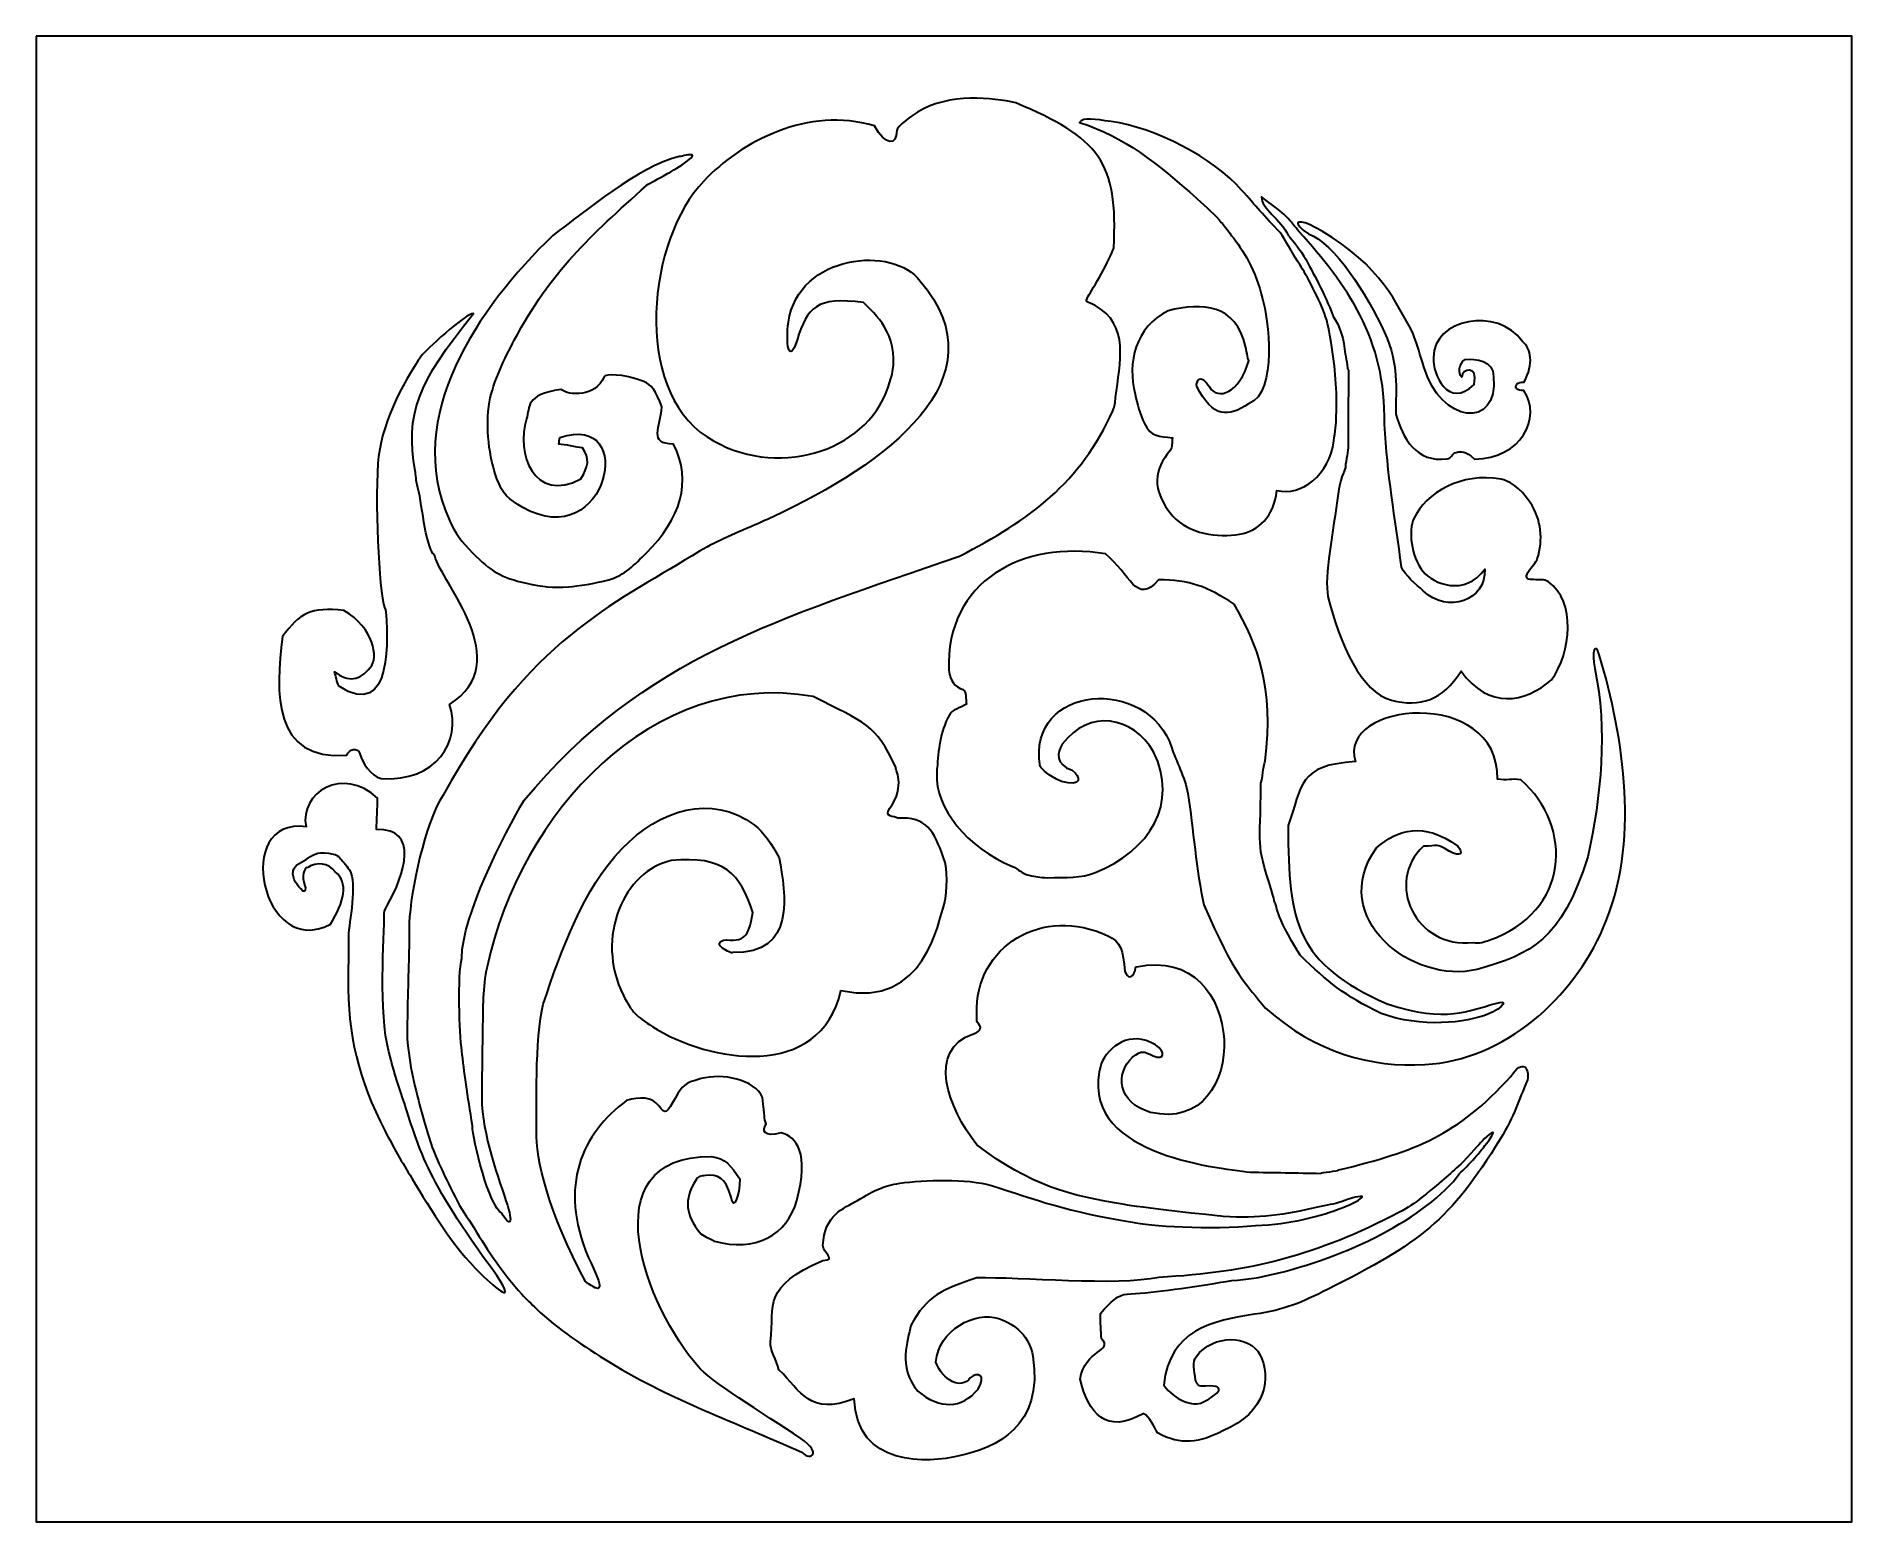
# Model space of a CAD drawing. Header units: centimetres. Extents: x -27 to -20.61, y -9 to -3.77.
import ezdxf

# ---------------------------------------------------------------- set-up
doc = ezdxf.new("R2010")
doc.units = ezdxf.units.CM
doc.header["$MEASUREMENT"] = 0
doc.layers.add('layer 1', color=7, linetype='Continuous')

msp = doc.modelspace()

# ---------------------------------------------------------------- linework, layer by layer
at = {"layer": 'layer 1', "color": 250, "lineweight": 30}
for points, knots in [([(-26.99914, -3.77449), (-26.99914, -3.77449), (-20.6144, -3.77449), (-20.6144, -3.77449), (-20.6144, -3.77449), (-20.6144, -3.77449), (-20.6144, -9.00019), (-20.6144, -9.00019), (-20.6144, -9.00019), (-20.6144, -9.00019), (-26.99914, -9.00019), (-26.99914, -9.00019), (-26.99914, -9.00019), (-26.99914, -9.00019), (-26.99914, -3.77449), (-26.99914, -3.77449)], [0, 0, 0, 0, 0.2, 0.2, 0.2, 0.2, 0.4, 0.4, 0.4, 0.4, 0.6, 0.6, 0.6, 0.6, 1, 1, 1, 1]), ([(-25.46053, -7.96543), (-25.48267, -7.9293), (-25.50648, -7.89759), (-25.52539, -7.85992), (-25.52539, -7.85992), (-25.55036, -7.8102), (-25.56674, -7.77602), (-25.57788, -7.75216), (-25.57788, -7.75216), (-25.60782, -7.68808), (-25.6233, -7.63582), (-25.64218, -7.56656), (-25.64218, -7.56656), (-25.66627, -7.47812), (-25.68801, -7.39357), (-25.69485, -7.29865), (-25.69485, -7.29865), (-25.69485, -7.20029), (-25.69105, -7.10462), (-25.68892, -7.00793), (-25.68892, -7.00793), (-25.68808, -6.97009), (-25.68751, -6.93209), (-25.68751, -6.89372), (-25.68751, -6.89372), (-25.68295, -6.78164), (-25.63127, -6.5366), (-25.56828, -6.44442), (-25.56828, -6.44442), (-25.2685, -5.89557), (-24.96947, -5.77426), (-24.69289, -5.60165), (-24.69289, -5.60165), (-24.62092, -5.55674), (-24.56433, -5.53418), (-24.48655, -5.50024), (-24.48655, -5.50024), (-24.46059, -5.48892), (-24.43432, -5.47706), (-24.40797, -5.4647), (-24.40797, -5.4647), (-24.01263, -5.27929), (-23.59654, -4.97955), (-23.89034, -4.63595), (-23.89034, -4.63595), (-23.98199, -4.50902), (-24.31906, -4.53916), (-24.35383, -4.77981), (-24.35383, -4.77981), (-24.36427, -4.85202), (-24.3535, -4.93451), (-24.32362, -4.84387), (-24.32362, -4.84387), (-24.2867, -4.72667), (-24.25669, -4.69029), (-24.08949, -4.71119), (-24.08949, -4.71119), (-24.05003, -4.7514), (-23.9659, -4.82166), (-23.98782, -4.9548), (-23.98782, -4.9548), (-23.9907, -4.97229), (-23.99725, -4.99131), (-24.00449, -5.01278), (-24.00449, -5.01278), (-24.08026, -5.23743), (-24.40236, -5.33754), (-24.63996, -5.18412), (-24.63996, -5.18412), (-24.90376, -5.01377), (-24.84909, -4.48733), (-24.65126, -4.2836), (-24.65126, -4.2836), (-24.51797, -4.14301), (-24.28563, -4.02109), (-24.05161, -4.08938), (-24.05161, -4.08938), (-24.01246, -4.1605), (-23.97186, -4.15981), (-23.973, -4.1062), (-23.973, -4.1062), (-23.97332, -4.09096), (-23.91295, -4.04898), (-23.90037, -4.04135), (-23.90037, -4.04135), (-23.78691, -3.97248), (-23.6342, -3.99043), (-23.55469, -4.00857), (-23.55469, -4.00857), (-23.26156, -4.13161), (-23.19269, -4.21562), (-23.2099, -4.51977), (-23.2099, -4.51977), (-23.22169, -4.5565), (-23.28407, -4.66423), (-23.29927, -4.68863), (-23.29927, -4.68863), (-23.31495, -4.7138), (-23.30145, -4.70654), (-23.27551, -4.72126), (-23.27551, -4.72126), (-23.15204, -4.79138), (-23.18851, -4.92165), (-23.20305, -5.04497), (-23.20305, -5.04497), (-23.20519, -5.06321), (-23.20546, -5.0749), (-23.21294, -5.09167), (-23.21294, -5.09167), (-23.3253, -5.34347), (-23.5044, -5.4765), (-23.75243, -5.60315), (-23.75243, -5.60315), (-24.38023, -5.82202), (-24.86258, -5.95555), (-25.2836, -6.46192), (-25.2836, -6.46192), (-25.35114, -6.57765), (-25.5026, -6.86858), (-25.5026, -7.0172), (-25.5026, -7.0172), (-25.51881, -7.08016), (-25.51023, -7.28055), (-25.50267, -7.34419), (-25.50267, -7.34419), (-25.49438, -7.41399), (-25.48237, -7.50153), (-25.46527, -7.60771), (-25.46527, -7.60771), (-25.46527, -7.65481), (-25.40619, -7.89265), (-25.36185, -7.91499), (-25.36185, -7.91499), (-25.33476, -7.96151), (-25.31763, -7.96001), (-25.34729, -7.87125), (-25.34729, -7.87125), (-25.38176, -7.76813), (-25.43939, -7.60858), (-25.43191, -7.48623), (-25.43191, -7.48623), (-25.43191, -7.39487), (-25.43058, -7.33451), (-25.42959, -7.26641), (-25.42959, -7.26641), (-25.42848, -7.18985), (-25.43017, -7.12286), (-25.41393, -7.04777), (-25.41393, -7.04777), (-25.29775, -6.51093), (-24.83395, -5.9964), (-24.26703, -6.09741), (-24.26703, -6.09741), (-24.0847, -6.18919), (-24.0459, -6.19393), (-23.97644, -6.34636), (-23.97644, -6.34636), (-23.98058, -6.35001), (-23.9393, -6.40934), (-23.99703, -6.4905), (-23.99703, -6.4905), (-24.01847, -6.52183), (-23.98352, -6.51676), (-23.96879, -6.52558), (-23.96879, -6.52558), (-23.86917, -6.51783), (-23.84192, -6.5703), (-23.80809, -6.66455), (-23.80809, -6.66455), (-23.79281, -6.7071), (-23.79476, -6.77535), (-23.80569, -6.82855), (-23.80569, -6.82855), (-23.82859, -6.88696), (-23.87101, -7.19529), (-24.16907, -7.13171), (-24.16907, -7.13171), (-24.24233, -7.45), (-24.63237, -7.38538), (-24.83123, -7.25906), (-24.83123, -7.25906), (-24.88822, -7.22286), (-24.90486, -7.20741), (-24.9344, -7.14864), (-24.9344, -7.14864), (-25.03704, -6.9445), (-24.9299, -6.70785), (-24.76597, -6.6745), (-24.76597, -6.6745), (-24.58135, -6.6554), (-24.5233, -6.72012), (-24.47854, -6.85671), (-24.47854, -6.85671), (-24.49144, -6.92812), (-24.5006, -6.96264), (-24.5717, -6.9526), (-24.5717, -6.9526), (-24.63785, -6.96301), (-24.54934, -7.00615), (-24.55096, -6.99826), (-24.55096, -6.99826), (-24.32413, -7.00397), (-24.36486, -6.79171), (-24.38604, -6.6643), (-24.38604, -6.6643), (-24.41407, -6.61541), (-24.44017, -6.57353), (-24.4739, -6.54862), (-24.4739, -6.54862), (-24.62554, -6.43666), (-24.80759, -6.49547), (-24.93999, -6.63315), (-24.93999, -6.63315), (-25.07491, -6.77348), (-25.15173, -6.98667), (-25.21636, -7.17927), (-25.21636, -7.17927), (-25.24609, -7.30014), (-25.23996, -7.56081), (-25.23996, -7.62552), (-25.23996, -7.62552), (-25.24334, -7.72306), (-25.19761, -7.91353), (-25.0675, -8.15554), (-25.0675, -8.15554), (-25.00956, -8.19943), (-24.99802, -8.18936), (-25.05878, -8.06954), (-25.05878, -8.06954), (-25.1626, -7.81616), (-25.08125, -7.63695), (-24.92346, -7.51822), (-24.92346, -7.51822), (-24.87681, -7.50527), (-24.83417, -7.5047), (-24.80998, -7.53704), (-24.80998, -7.53704), (-24.78514, -7.57246), (-24.78247, -7.56157), (-24.75097, -7.50867), (-24.75097, -7.50867), (-24.72534, -7.46563), (-24.72367, -7.45872), (-24.66087, -7.44145), (-24.66087, -7.44145), (-24.58767, -7.4213), (-24.47209, -7.44431), (-24.44519, -7.50811), (-24.44519, -7.50811), (-24.43607, -7.58039), (-24.44079, -7.57582), (-24.43167, -7.60181), (-24.43167, -7.60181), (-24.4475, -7.62214), (-24.44278, -7.65007), (-24.37892, -7.63196), (-24.37892, -7.63196), (-24.32452, -7.64649), (-24.28046, -7.70349), (-24.32453, -7.87014), (-24.32453, -7.87014), (-24.35647, -7.99094), (-24.47233, -8.05421), (-24.61429, -8.01286), (-24.61429, -8.01286), (-24.63511, -8.00159), (-24.65546, -7.99517), (-24.66592, -7.98247), (-24.66592, -7.98247), (-24.71522, -7.92253), (-24.72242, -7.86767), (-24.68119, -7.80084), (-24.68119, -7.80084), (-24.67045, -7.78342), (-24.66502, -7.78484), (-24.64383, -7.78247), (-24.64383, -7.78247), (-24.60454, -7.77808), (-24.57351, -7.78839), (-24.55575, -7.85832), (-24.55575, -7.85832), (-24.54707, -7.91172), (-24.5253, -7.85341), (-24.52502, -7.79455), (-24.52502, -7.79455), (-24.55609, -7.74582), (-24.57607, -7.72281), (-24.62469, -7.71492), (-24.62469, -7.71492), (-25.06049, -7.71384), (-24.8516, -8.25303), (-24.67093, -8.45403), (-24.67093, -8.45403), (-24.63702, -8.50048), (-24.44482, -8.61765), (-24.31017, -8.70762), (-24.31017, -8.70762), (-24.23303, -8.75917), (-24.27624, -8.78855), (-24.3044, -8.75718), (-24.3044, -8.75718), (-24.55341, -8.6441), (-24.75051, -8.57983), (-24.98117, -8.44004), (-24.98117, -8.44004), (-25.07454, -8.38346), (-25.16472, -8.32205), (-25.24097, -8.2507), (-25.24097, -8.2507), (-25.25857, -8.23423), (-25.27542, -8.21723), (-25.2914, -8.19965), (-25.2914, -8.19965), (-25.35922, -8.125), (-25.40829, -8.05071), (-25.46053, -7.96543)], [0, 0, 0, 0, 0.0125, 0.0125, 0.0125, 0.0125, 0.025, 0.025, 0.025, 0.025, 0.0375, 0.0375, 0.0375, 0.0375, 0.05, 0.05, 0.05, 0.05, 0.0625, 0.0625, 0.0625, 0.0625, 0.075, 0.075, 0.075, 0.075, 0.0875, 0.0875, 0.0875, 0.0875, 0.1, 0.1, 0.1, 0.1, 0.1125, 0.1125, 0.1125, 0.1125, 0.125, 0.125, 0.125, 0.125, 0.1375, 0.1375, 0.1375, 0.1375, 0.15, 0.15, 0.15, 0.15, 0.1625, 0.1625, 0.1625, 0.1625, 0.175, 0.175, 0.175, 0.175, 0.1875, 0.1875, 0.1875, 0.1875, 0.2, 0.2, 0.2, 0.2, 0.2125, 0.2125, 0.2125, 0.2125, 0.225, 0.225, 0.225, 0.225, 0.2375, 0.2375, 0.2375, 0.2375, 0.25, 0.25, 0.25, 0.25, 0.2625, 0.2625, 0.2625, 0.2625, 0.275, 0.275, 0.275, 0.275, 0.2875, 0.2875, 0.2875, 0.2875, 0.3, 0.3, 0.3, 0.3, 0.3125, 0.3125, 0.3125, 0.3125, 0.325, 0.325, 0.325, 0.325, 0.3375, 0.3375, 0.3375, 0.3375, 0.35, 0.35, 0.35, 0.35, 0.3625, 0.3625, 0.3625, 0.3625, 0.375, 0.375, 0.375, 0.375, 0.3875, 0.3875, 0.3875, 0.3875, 0.4, 0.4, 0.4, 0.4, 0.4125, 0.4125, 0.4125, 0.4125, 0.425, 0.425, 0.425, 0.425, 0.4375, 0.4375, 0.4375, 0.4375, 0.45, 0.45, 0.45, 0.45, 0.4625, 0.4625, 0.4625, 0.4625, 0.475, 0.475, 0.475, 0.475, 0.4875, 0.4875, 0.4875, 0.4875, 0.5, 0.5, 0.5, 0.5, 0.5125, 0.5125, 0.5125, 0.5125, 0.525, 0.525, 0.525, 0.525, 0.5375, 0.5375, 0.5375, 0.5375, 0.55, 0.55, 0.55, 0.55, 0.5625, 0.5625, 0.5625, 0.5625, 0.575, 0.575, 0.575, 0.575, 0.5875, 0.5875, 0.5875, 0.5875, 0.6, 0.6, 0.6, 0.6, 0.6125, 0.6125, 0.6125, 0.6125, 0.625, 0.625, 0.625, 0.625, 0.6375, 0.6375, 0.6375, 0.6375, 0.65, 0.65, 0.65, 0.65, 0.6625, 0.6625, 0.6625, 0.6625, 0.675, 0.675, 0.675, 0.675, 0.6875, 0.6875, 0.6875, 0.6875, 0.7, 0.7, 0.7, 0.7, 0.7125, 0.7125, 0.7125, 0.7125, 0.725, 0.725, 0.725, 0.725, 0.7375, 0.7375, 0.7375, 0.7375, 0.75, 0.75, 0.75, 0.75, 0.7625, 0.7625, 0.7625, 0.7625, 0.775, 0.775, 0.775, 0.775, 0.7875, 0.7875, 0.7875, 0.7875, 0.8, 0.8, 0.8, 0.8, 0.8125, 0.8125, 0.8125, 0.8125, 0.825, 0.825, 0.825, 0.825, 0.8375, 0.8375, 0.8375, 0.8375, 0.85, 0.85, 0.85, 0.85, 0.8625, 0.8625, 0.8625, 0.8625, 0.875, 0.875, 0.875, 0.875, 0.8875, 0.8875, 0.8875, 0.8875, 0.9, 0.9, 0.9, 0.9, 0.9125, 0.9125, 0.9125, 0.9125, 0.925, 0.925, 0.925, 0.925, 0.9375, 0.9375, 0.9375, 0.9375, 0.95, 0.95, 0.95, 0.95, 0.9625, 0.9625, 0.9625, 0.9625, 0.975, 0.975, 0.975, 0.975, 1, 1, 1, 1]), ([(-22.62395, -4.46503), (-22.60862, -4.48777), (-22.57202, -4.55291), (-22.55627, -4.57606), (-22.55627, -4.57606), (-22.54481, -4.59206), (-22.48902, -4.69354), (-22.46842, -4.74939), (-22.46842, -4.74939), (-22.45755, -4.77884), (-22.45023, -4.81796), (-22.44497, -4.85187), (-22.44497, -4.85187), (-22.43101, -4.9419), (-22.42369, -5.01955), (-22.42699, -5.11046), (-22.42699, -5.11046), (-22.428, -5.13836), (-22.43036, -5.16683), (-22.43592, -5.19708), (-22.43592, -5.19708), (-22.45058, -5.31918), (-22.55102, -5.39263), (-22.63612, -5.3726), (-22.63612, -5.3726), (-22.64742, -5.46534), (-22.70013, -5.51456), (-22.76735, -5.52641), (-22.76735, -5.52641), (-22.84353, -5.53983), (-22.94717, -5.52405), (-23.00165, -5.46272), (-23.00165, -5.46272), (-23.08144, -5.36716), (-23.06693, -5.29835), (-23.01174, -5.23184), (-23.01174, -5.23184), (-23.00273, -5.22097), (-23.00553, -5.20348), (-23.00356, -5.18729), (-23.00356, -5.18729), (-23.05006, -5.18043), (-23.07779, -5.18648), (-23.10184, -5.13698), (-23.10184, -5.13698), (-23.11736, -5.10504), (-23.12644, -5.06757), (-23.13496, -5.03317), (-23.13496, -5.03317), (-23.16245, -4.92213), (-23.13455, -4.79846), (-23.0184, -4.73989), (-23.0184, -4.73989), (-22.8974, -4.71025), (-22.77926, -4.7161), (-22.74687, -4.86604), (-22.74687, -4.86604), (-22.74314, -4.87173), (-22.739, -4.91041), (-22.73485, -4.9161), (-22.73485, -4.9161), (-22.7664, -5.03051), (-22.84503, -5.05706), (-22.87348, -5.00821), (-22.87348, -5.00821), (-22.90469, -4.95461), (-22.92139, -4.9888), (-22.91792, -5.00675), (-22.91792, -5.00675), (-22.86092, -5.11705), (-22.80795, -5.11553), (-22.73553, -5.06756), (-22.73553, -5.06756), (-22.63021, -5.0259), (-22.66711, -4.76356), (-22.68673, -4.69813), (-22.68673, -4.69813), (-22.70794, -4.59987), (-22.75627, -4.52366), (-22.79511, -4.47596), (-22.79511, -4.47596), (-22.81489, -4.45032), (-22.82065, -4.4407), (-22.83143, -4.42898), (-22.83143, -4.42898), (-22.85024, -4.40495), (-22.88469, -4.37476), (-22.91733, -4.3457), (-22.91733, -4.3457), (-23.061, -4.21774), (-23.16956, -4.12981), (-23.33034, -4.07745), (-23.33034, -4.07745), (-23.31654, -4.05777), (-23.27636, -4.0667), (-23.21851, -4.07447), (-23.21851, -4.07447), (-23.06541, -4.09504), (-22.85733, -4.20398), (-22.76001, -4.31524), (-22.76001, -4.31524), (-22.70997, -4.37243), (-22.6818, -4.40537), (-22.62395, -4.46503)], [0, 0, 0, 0, 0.037037, 0.037037, 0.037037, 0.037037, 0.0740741, 0.0740741, 0.0740741, 0.0740741, 0.1111111, 0.1111111, 0.1111111, 0.1111111, 0.1481481, 0.1481481, 0.1481481, 0.1481481, 0.1851852, 0.1851852, 0.1851852, 0.1851852, 0.2222222, 0.2222222, 0.2222222, 0.2222222, 0.2592593, 0.2592593, 0.2592593, 0.2592593, 0.2962963, 0.2962963, 0.2962963, 0.2962963, 0.3333333, 0.3333333, 0.3333333, 0.3333333, 0.3703704, 0.3703704, 0.3703704, 0.3703704, 0.4074074, 0.4074074, 0.4074074, 0.4074074, 0.4444444, 0.4444444, 0.4444444, 0.4444444, 0.4814815, 0.4814815, 0.4814815, 0.4814815, 0.5185185, 0.5185185, 0.5185185, 0.5185185, 0.5555556, 0.5555556, 0.5555556, 0.5555556, 0.5925926, 0.5925926, 0.5925926, 0.5925926, 0.6296296, 0.6296296, 0.6296296, 0.6296296, 0.6666667, 0.6666667, 0.6666667, 0.6666667, 0.7037037, 0.7037037, 0.7037037, 0.7037037, 0.7407407, 0.7407407, 0.7407407, 0.7407407, 0.7777778, 0.7777778, 0.7777778, 0.7777778, 0.8148148, 0.8148148, 0.8148148, 0.8148148, 0.8518519, 0.8518519, 0.8518519, 0.8518519, 0.8888889, 0.8888889, 0.8888889, 0.8888889, 0.9259259, 0.9259259, 0.9259259, 0.9259259, 1, 1, 1, 1]), ([(-25.27528, -5.6988), (-25.36385, -5.67882), (-25.40019, -5.65758), (-25.46488, -5.59139), (-25.46488, -5.59139), (-25.50319, -5.55218), (-25.52529, -5.52493), (-25.54749, -5.47483), (-25.54749, -5.47483), (-25.70876, -5.11085), (-25.44769, -4.73342), (-25.18287, -4.47508), (-25.18287, -4.47508), (-25.06601, -4.38899), (-24.88331, -4.23455), (-24.73869, -4.19719), (-24.73869, -4.19719), (-24.74402, -4.20349), (-24.63706, -4.16512), (-24.72793, -4.22684), (-24.72793, -4.22684), (-24.77042, -4.25569), (-24.86996, -4.30583), (-24.85349, -4.29969), (-24.85349, -4.29969), (-25.0505, -4.47765), (-25.18887, -4.59956), (-25.31797, -4.84354), (-25.31797, -4.84354), (-25.35125, -4.90644), (-25.39238, -4.98931), (-25.40519, -5.06002), (-25.40519, -5.06002), (-25.42141, -5.14954), (-25.40554, -5.25845), (-25.37923, -5.33077), (-25.37923, -5.33077), (-25.35957, -5.38483), (-25.33892, -5.40322), (-25.2881, -5.4319), (-25.2881, -5.4319), (-24.98973, -5.60029), (-24.88136, -5.09113), (-25.15756, -5.18578), (-25.15756, -5.18578), (-25.15922, -5.19349), (-25.16046, -5.20121), (-25.1617, -5.20892), (-25.1617, -5.20892), (-25.13974, -5.21095), (-25.10016, -5.21986), (-25.0782, -5.2223), (-25.0782, -5.2223), (-25.05085, -5.25926), (-25.05833, -5.2907), (-25.08361, -5.3313), (-25.08361, -5.3313), (-25.24901, -5.42018), (-25.31325, -5.24051), (-25.2754, -5.12029), (-25.2754, -5.12029), (-25.26104, -5.07996), (-25.2828, -5.03527), (-25.15401, -5.0168), (-25.15401, -5.0168), (-25.12431, -5.0388), (-25.03368, -5.04521), (-25.00196, -4.97252), (-25.00196, -4.97252), (-24.99812, -4.9637), (-24.93939, -4.95876), (-24.86265, -4.98914), (-24.86265, -4.98914), (-24.83722, -4.9992), (-24.81912, -5.02178), (-24.79903, -5.07851), (-24.79903, -5.07851), (-24.80379, -5.14958), (-24.84806, -5.20954), (-24.758, -5.20892), (-24.758, -5.20892), (-24.69052, -5.34143), (-24.73408, -5.47245), (-24.85388, -5.59243), (-24.85388, -5.59243), (-24.8935, -5.6321), (-24.93028, -5.6713), (-24.98541, -5.68633), (-24.98541, -5.68633), (-25.03256, -5.69919), (-25.09633, -5.70926), (-25.12648, -5.71083), (-25.12648, -5.71083), (-25.18425, -5.71554), (-25.21793, -5.71173), (-25.27528, -5.6988)], [0, 0, 0, 0, 0.04, 0.04, 0.04, 0.04, 0.08, 0.08, 0.08, 0.08, 0.12, 0.12, 0.12, 0.12, 0.16, 0.16, 0.16, 0.16, 0.2, 0.2, 0.2, 0.2, 0.24, 0.24, 0.24, 0.24, 0.28, 0.28, 0.28, 0.28, 0.32, 0.32, 0.32, 0.32, 0.36, 0.36, 0.36, 0.36, 0.4, 0.4, 0.4, 0.4, 0.44, 0.44, 0.44, 0.44, 0.48, 0.48, 0.48, 0.48, 0.52, 0.52, 0.52, 0.52, 0.56, 0.56, 0.56, 0.56, 0.6, 0.6, 0.6, 0.6, 0.64, 0.64, 0.64, 0.64, 0.68, 0.68, 0.68, 0.68, 0.72, 0.72, 0.72, 0.72, 0.76, 0.76, 0.76, 0.76, 0.8, 0.8, 0.8, 0.8, 0.84, 0.84, 0.84, 0.84, 0.88, 0.88, 0.88, 0.88, 0.92, 0.92, 0.92, 0.92, 1, 1, 1, 1]), ([(-22.39498, -5.29116), (-22.39408, -5.26325), (-22.38353, -5.23283), (-22.38539, -5.21508), (-22.38539, -5.21508), (-22.38539, -5.11113), (-22.38445, -5.0528), (-22.38445, -4.94925), (-22.38445, -4.94925), (-22.3886, -4.94925), (-22.39232, -4.89313), (-22.39605, -4.89313), (-22.39605, -4.89313), (-22.39854, -4.84197), (-22.41554, -4.79193), (-22.43774, -4.75988), (-22.43774, -4.75988), (-22.46986, -4.67629), (-22.50826, -4.60642), (-22.54096, -4.54801), (-22.54096, -4.54801), (-22.56547, -4.50941), (-22.58504, -4.48936), (-22.59512, -4.4759), (-22.59512, -4.4759), (-22.62232, -4.41813), (-22.69145, -4.37999), (-22.69007, -4.33956), (-22.69007, -4.33956), (-22.62739, -4.38506), (-22.61121, -4.40002), (-22.603, -4.40873), (-22.603, -4.40873), (-22.5857, -4.42707), (-22.5734, -4.44407), (-22.55714, -4.46226), (-22.55714, -4.46226), (-22.39121, -4.64782), (-22.25134, -4.83724), (-22.25761, -5.13948), (-22.25761, -5.13948), (-22.24808, -5.31491), (-22.22084, -5.46576), (-22.19762, -5.64251), (-22.19762, -5.64251), (-22.18491, -5.67185), (-22.14716, -5.70219), (-22.12112, -5.72533), (-22.12112, -5.72533), (-22.03562, -5.80719), (-21.89911, -5.7601), (-21.90467, -5.64892), (-21.90467, -5.64892), (-21.97397, -5.74672), (-22.0877, -5.70102), (-22.12185, -5.65722), (-22.12185, -5.65722), (-22.16537, -5.60142), (-22.17394, -5.51344), (-22.1542, -5.47111), (-22.1542, -5.47111), (-22.11172, -5.3799), (-21.98795, -5.30739), (-21.84758, -5.33278), (-21.84758, -5.33278), (-21.82467, -5.33543), (-21.77949, -5.36189), (-21.74559, -5.41404), (-21.74559, -5.41404), (-21.70553, -5.47564), (-21.69839, -5.54447), (-21.72005, -5.61285), (-21.72005, -5.61285), (-21.72323, -5.62291), (-21.74399, -5.64602), (-21.74884, -5.65346), (-21.74884, -5.65346), (-21.76162, -5.67309), (-21.76475, -5.68732), (-21.73358, -5.68531), (-21.73358, -5.68531), (-21.7063, -5.6902), (-21.69968, -5.68111), (-21.68069, -5.69423), (-21.68069, -5.69423), (-21.5843, -5.7608), (-21.60002, -5.94227), (-21.66976, -6.03825), (-21.66976, -6.03825), (-21.76461, -6.12033), (-21.89082, -6.14353), (-21.98837, -6.00779), (-21.98837, -6.00779), (-22.05295, -6.11199), (-22.13305, -6.13508), (-22.2328, -6.11012), (-22.2328, -6.11012), (-22.33995, -6.08332), (-22.41459, -5.9103), (-22.45644, -5.74535), (-22.45644, -5.74535), (-22.47054, -5.67601), (-22.43706, -5.51378), (-22.421, -5.38435), (-22.421, -5.38435), (-22.41518, -5.3375), (-22.39826, -5.30365), (-22.39498, -5.29116)], [0, 0, 0, 0, 0.0357143, 0.0357143, 0.0357143, 0.0357143, 0.0714286, 0.0714286, 0.0714286, 0.0714286, 0.1071429, 0.1071429, 0.1071429, 0.1071429, 0.1428571, 0.1428571, 0.1428571, 0.1428571, 0.1785714, 0.1785714, 0.1785714, 0.1785714, 0.2142857, 0.2142857, 0.2142857, 0.2142857, 0.25, 0.25, 0.25, 0.25, 0.2857143, 0.2857143, 0.2857143, 0.2857143, 0.3214286, 0.3214286, 0.3214286, 0.3214286, 0.3571429, 0.3571429, 0.3571429, 0.3571429, 0.3928571, 0.3928571, 0.3928571, 0.3928571, 0.4285714, 0.4285714, 0.4285714, 0.4285714, 0.4642857, 0.4642857, 0.4642857, 0.4642857, 0.5, 0.5, 0.5, 0.5, 0.5357143, 0.5357143, 0.5357143, 0.5357143, 0.5714286, 0.5714286, 0.5714286, 0.5714286, 0.6071429, 0.6071429, 0.6071429, 0.6071429, 0.6428571, 0.6428571, 0.6428571, 0.6428571, 0.6785714, 0.6785714, 0.6785714, 0.6785714, 0.7142857, 0.7142857, 0.7142857, 0.7142857, 0.75, 0.75, 0.75, 0.75, 0.7857143, 0.7857143, 0.7857143, 0.7857143, 0.8214286, 0.8214286, 0.8214286, 0.8214286, 0.8571429, 0.8571429, 0.8571429, 0.8571429, 0.8928571, 0.8928571, 0.8928571, 0.8928571, 0.9285714, 0.9285714, 0.9285714, 0.9285714, 1, 1, 1, 1]), ([(-22.21715, -5.10382), (-22.21908, -5.01108), (-22.20543, -4.93075), (-22.25756, -4.81624), (-22.25756, -4.81624), (-22.31919, -4.68087), (-22.4344, -4.50136), (-22.52484, -4.46969), (-22.52484, -4.46969), (-22.58437, -4.42941), (-22.56568, -4.4181), (-22.52101, -4.43623), (-22.52101, -4.43623), (-22.28931, -4.55925), (-22.23037, -4.68302), (-22.15785, -4.81825), (-22.15785, -4.81825), (-22.14046, -4.86614), (-22.1332, -4.89224), (-22.11887, -4.93767), (-22.11887, -4.93767), (-22.06161, -5.13659), (-21.85537, -5.16075), (-21.8741, -4.9711), (-21.8741, -4.9711), (-21.87216, -4.91609), (-21.93837, -4.90694), (-21.97416, -4.91182), (-21.97416, -4.91182), (-21.99593, -4.92544), (-21.99966, -4.96244), (-21.98577, -4.97318), (-21.98577, -4.97318), (-21.98671, -4.94508), (-21.92631, -4.92771), (-21.94234, -4.99907), (-21.94234, -4.99907), (-22.03268, -5.08759), (-22.08893, -4.96409), (-22.08534, -4.90442), (-22.08534, -4.90442), (-22.08721, -4.76906), (-21.85922, -4.72316), (-21.77268, -4.84788), (-21.77268, -4.84788), (-21.74074, -4.87477), (-21.73243, -4.92536), (-21.76581, -4.99073), (-21.76581, -4.99073), (-21.78988, -4.98871), (-21.80179, -5.00464), (-21.79318, -5.01377), (-21.79318, -5.01377), (-21.78926, -5.01792), (-21.77861, -5.02311), (-21.7673, -5.02029), (-21.7673, -5.02029), (-21.70404, -5.11726), (-21.77579, -5.25975), (-21.94057, -5.2616), (-21.94057, -5.2616), (-21.97685, -5.23209), (-21.98468, -5.23355), (-22.00594, -5.23841), (-22.00594, -5.23841), (-22.02048, -5.24174), (-22.021, -5.26045), (-22.03783, -5.26045), (-22.03783, -5.26045), (-22.14552, -5.27639), (-22.19363, -5.18817), (-22.21715, -5.10382)], [0, 0, 0, 0, 0.0526316, 0.0526316, 0.0526316, 0.0526316, 0.1052632, 0.1052632, 0.1052632, 0.1052632, 0.1578947, 0.1578947, 0.1578947, 0.1578947, 0.2105263, 0.2105263, 0.2105263, 0.2105263, 0.2631579, 0.2631579, 0.2631579, 0.2631579, 0.3157895, 0.3157895, 0.3157895, 0.3157895, 0.3684211, 0.3684211, 0.3684211, 0.3684211, 0.4210526, 0.4210526, 0.4210526, 0.4210526, 0.4736842, 0.4736842, 0.4736842, 0.4736842, 0.5263158, 0.5263158, 0.5263158, 0.5263158, 0.5789474, 0.5789474, 0.5789474, 0.5789474, 0.6315789, 0.6315789, 0.6315789, 0.6315789, 0.6842105, 0.6842105, 0.6842105, 0.6842105, 0.7368421, 0.7368421, 0.7368421, 0.7368421, 0.7894737, 0.7894737, 0.7894737, 0.7894737, 0.8421053, 0.8421053, 0.8421053, 0.8421053, 0.8947368, 0.8947368, 0.8947368, 0.8947368, 1, 1, 1, 1]), ([(-25.78578, -6.38572), (-25.8248, -6.37551), (-25.85114, -6.33077), (-25.86109, -6.29859), (-25.86109, -6.29859), (-25.86899, -6.27305), (-25.9006, -6.28268), (-25.90662, -6.3035), (-25.90662, -6.3035), (-26.16777, -6.32368), (-26.15894, -6.08607), (-26.13353, -5.88658), (-26.13353, -5.88658), (-26.07205, -5.80186), (-26.03304, -5.78226), (-25.91701, -5.79445), (-25.91701, -5.79445), (-25.81258, -5.85617), (-25.79383, -5.96079), (-25.82437, -5.99504), (-25.82437, -5.99504), (-25.86226, -6.04207), (-25.90116, -6.04776), (-25.95071, -6.01016), (-25.95071, -6.01016), (-25.94615, -6.02275), (-25.94118, -6.04746), (-25.9362, -6.06005), (-25.9362, -6.06005), (-25.74127, -6.18892), (-25.76331, -5.8751), (-25.77065, -5.79164), (-25.77065, -5.79164), (-25.79127, -5.77143), (-25.8089, -5.44623), (-25.79743, -5.27667), (-25.79743, -5.27667), (-25.78868, -5.14719), (-25.71696, -4.99947), (-25.64159, -4.89562), (-25.64159, -4.89562), (-25.64134, -4.89046), (-25.48515, -4.74372), (-25.461, -4.75007), (-25.461, -4.75007), (-25.66084, -4.99617), (-25.70127, -5.10296), (-25.66639, -5.3037), (-25.66639, -5.3037), (-25.66496, -5.31192), (-25.66266, -5.34423), (-25.65998, -5.35219), (-25.65998, -5.35219), (-25.64218, -5.4049), (-25.63437, -5.5668), (-25.59764, -5.60256), (-25.59764, -5.60256), (-25.57572, -5.69372), (-25.30882, -5.97701), (-25.54612, -6.12475), (-25.54612, -6.12475), (-25.50054, -6.25509), (-25.59469, -6.39896), (-25.78578, -6.38572)], [0, 0, 0, 0, 0.0588235, 0.0588235, 0.0588235, 0.0588235, 0.1176471, 0.1176471, 0.1176471, 0.1176471, 0.1764706, 0.1764706, 0.1764706, 0.1764706, 0.2352941, 0.2352941, 0.2352941, 0.2352941, 0.2941176, 0.2941176, 0.2941176, 0.2941176, 0.3529412, 0.3529412, 0.3529412, 0.3529412, 0.4117647, 0.4117647, 0.4117647, 0.4117647, 0.4705882, 0.4705882, 0.4705882, 0.4705882, 0.5294118, 0.5294118, 0.5294118, 0.5294118, 0.5882353, 0.5882353, 0.5882353, 0.5882353, 0.6470588, 0.6470588, 0.6470588, 0.6470588, 0.7058824, 0.7058824, 0.7058824, 0.7058824, 0.7647059, 0.7647059, 0.7647059, 0.7647059, 0.8235294, 0.8235294, 0.8235294, 0.8235294, 0.8823529, 0.8823529, 0.8823529, 0.8823529, 1, 1, 1, 1]), ([(-22.67704, -6.32484), (-22.68119, -6.32484), (-22.68881, -6.40228), (-22.69253, -6.40228), (-22.69253, -6.40228), (-22.69253, -6.64009), (-22.71296, -6.59585), (-22.65346, -6.78359), (-22.65346, -6.78359), (-22.64814, -6.80034), (-22.64467, -6.81407), (-22.64467, -6.82108), (-22.64467, -6.82108), (-22.63307, -6.83286), (-22.64862, -6.856), (-22.55455, -7.00706), (-22.55455, -7.00706), (-22.45509, -7.1033), (-22.39936, -7.14838), (-22.26966, -7.21213), (-22.26966, -7.21213), (-22.13024, -7.2637), (-21.96823, -7.24585), (-21.89359, -7.21474), (-21.89359, -7.21474), (-21.83938, -7.19214), (-21.81621, -7.16009), (-21.86769, -7.17756), (-21.86769, -7.17756), (-21.9635, -7.20148), (-22.03452, -7.24692), (-22.24857, -7.17888), (-22.24857, -7.17888), (-22.5689, -7.03473), (-22.5952, -6.89657), (-22.5965, -6.5514), (-22.5965, -6.5514), (-22.54616, -6.41039), (-22.56189, -6.3378), (-22.35946, -6.32618), (-22.35946, -6.32618), (-22.42884, -6.1163), (-21.85467, -6.06038), (-21.86026, -6.38822), (-21.86026, -6.38822), (-21.8267, -6.3935), (-21.81159, -6.38491), (-21.77761, -6.39019), (-21.77761, -6.39019), (-21.59046, -6.55611), (-21.60588, -6.85538), (-21.88955, -6.95458), (-21.88955, -6.95458), (-21.90191, -6.9589), (-21.92806, -6.96742), (-21.94558, -6.96231), (-21.94558, -6.96231), (-22.14923, -6.98604), (-22.25743, -6.75081), (-22.12081, -6.62397), (-22.12081, -6.62397), (-22.06859, -6.62397), (-22.0782, -6.61231), (-22.02972, -6.64114), (-22.02972, -6.64114), (-21.98792, -6.66433), (-21.97978, -6.64779), (-21.99981, -6.62323), (-21.99981, -6.62323), (-22.12217, -6.53631), (-22.2079, -6.56373), (-22.2861, -6.62963), (-22.2861, -6.62963), (-22.46096, -6.87654), (-22.15781, -7.11221), (-21.93104, -7.05729), (-21.93104, -7.05729), (-21.74083, -7.00207), (-21.63573, -6.95719), (-21.54263, -6.66148), (-21.54263, -6.66148), (-21.49498, -6.44774), (-21.47297, -6.21367), (-21.51783, -5.99821), (-21.51783, -5.99821), (-21.52999, -5.9398), (-21.51619, -5.9024), (-21.50224, -5.95044), (-21.50224, -5.95044), (-21.414, -6.24489), (-21.35859, -6.61486), (-21.48793, -6.91132), (-21.48793, -6.91132), (-21.59532, -7.15749), (-21.83283, -7.37601), (-22.11531, -7.39205), (-22.11531, -7.39205), (-22.30444, -7.4028), (-22.49735, -7.35205), (-22.67634, -7.1934), (-22.67634, -7.1934), (-22.74217, -7.10974), (-22.78527, -7.08201), (-22.89252, -6.82997), (-22.89252, -6.82997), (-22.92, -6.71199), (-22.92971, -6.56004), (-22.94931, -6.43846), (-22.94931, -6.43846), (-22.95827, -6.38284), (-22.9918, -6.32209), (-23.00554, -6.27892), (-23.00554, -6.27892), (-23.08725, -6.02227), (-23.5173, -6.05237), (-23.46898, -6.34312), (-23.46898, -6.34312), (-23.45785, -6.35691), (-23.4432, -6.37136), (-23.39389, -6.39666), (-23.39389, -6.39666), (-23.32117, -6.41581), (-23.32309, -6.37877), (-23.35636, -6.35599), (-23.35636, -6.35599), (-23.41491, -6.33707), (-23.41078, -6.29394), (-23.3909, -6.26524), (-23.3909, -6.26524), (-23.29686, -6.13902), (-23.14195, -6.16665), (-23.06947, -6.29214), (-23.06947, -6.29214), (-22.98089, -6.47293), (-23.0812, -6.63886), (-23.27777, -6.71775), (-23.27777, -6.71775), (-23.3211, -6.73515), (-23.3782, -6.73343), (-23.44349, -6.73465), (-23.44349, -6.73465), (-23.47077, -6.73369), (-23.48247, -6.73146), (-23.50855, -6.72563), (-23.50855, -6.72563), (-23.53464, -6.7198), (-23.5421, -6.70498), (-23.56641, -6.69505), (-23.56641, -6.69505), (-23.72525, -6.63013), (-23.84018, -6.48579), (-23.83164, -6.36942), (-23.83164, -6.36942), (-23.83111, -6.3621), (-23.83177, -6.35487), (-23.83116, -6.34781), (-23.83116, -6.34781), (-23.82597, -6.28829), (-23.82127, -6.22271), (-23.78886, -6.16361), (-23.78886, -6.16361), (-23.77694, -6.14187), (-23.75198, -6.13897), (-23.72731, -6.12419), (-23.72731, -6.12419), (-23.73174, -6.10884), (-23.7273, -6.07712), (-23.73964, -6.07284), (-23.73964, -6.07284), (-23.76966, -6.06244), (-23.78337, -6.04445), (-23.78981, -6.00498), (-23.78981, -6.00498), (-23.80141, -5.68906), (-23.52784, -5.54651), (-23.23904, -5.59558), (-23.23904, -5.59558), (-23.15202, -5.66339), (-23.13091, -5.77941), (-23.05263, -5.68662), (-23.05263, -5.68662), (-22.94365, -5.68662), (-22.87954, -5.71045), (-22.7863, -5.77217), (-22.7863, -5.77217), (-22.70424, -5.9147), (-22.64442, -6.06157), (-22.67704, -6.32484)], [0, 0, 0, 0, 0.0208333, 0.0208333, 0.0208333, 0.0208333, 0.0416667, 0.0416667, 0.0416667, 0.0416667, 0.0625, 0.0625, 0.0625, 0.0625, 0.0833333, 0.0833333, 0.0833333, 0.0833333, 0.1041667, 0.1041667, 0.1041667, 0.1041667, 0.125, 0.125, 0.125, 0.125, 0.1458333, 0.1458333, 0.1458333, 0.1458333, 0.1666667, 0.1666667, 0.1666667, 0.1666667, 0.1875, 0.1875, 0.1875, 0.1875, 0.2083333, 0.2083333, 0.2083333, 0.2083333, 0.2291667, 0.2291667, 0.2291667, 0.2291667, 0.25, 0.25, 0.25, 0.25, 0.2708333, 0.2708333, 0.2708333, 0.2708333, 0.2916667, 0.2916667, 0.2916667, 0.2916667, 0.3125, 0.3125, 0.3125, 0.3125, 0.3333333, 0.3333333, 0.3333333, 0.3333333, 0.3541667, 0.3541667, 0.3541667, 0.3541667, 0.375, 0.375, 0.375, 0.375, 0.3958333, 0.3958333, 0.3958333, 0.3958333, 0.4166667, 0.4166667, 0.4166667, 0.4166667, 0.4375, 0.4375, 0.4375, 0.4375, 0.4583333, 0.4583333, 0.4583333, 0.4583333, 0.4791667, 0.4791667, 0.4791667, 0.4791667, 0.5, 0.5, 0.5, 0.5, 0.5208333, 0.5208333, 0.5208333, 0.5208333, 0.5416667, 0.5416667, 0.5416667, 0.5416667, 0.5625, 0.5625, 0.5625, 0.5625, 0.5833333, 0.5833333, 0.5833333, 0.5833333, 0.6041667, 0.6041667, 0.6041667, 0.6041667, 0.625, 0.625, 0.625, 0.625, 0.6458333, 0.6458333, 0.6458333, 0.6458333, 0.6666667, 0.6666667, 0.6666667, 0.6666667, 0.6875, 0.6875, 0.6875, 0.6875, 0.7083333, 0.7083333, 0.7083333, 0.7083333, 0.7291667, 0.7291667, 0.7291667, 0.7291667, 0.75, 0.75, 0.75, 0.75, 0.7708333, 0.7708333, 0.7708333, 0.7708333, 0.7916667, 0.7916667, 0.7916667, 0.7916667, 0.8125, 0.8125, 0.8125, 0.8125, 0.8333333, 0.8333333, 0.8333333, 0.8333333, 0.8541667, 0.8541667, 0.8541667, 0.8541667, 0.875, 0.875, 0.875, 0.875, 0.8958333, 0.8958333, 0.8958333, 0.8958333, 0.9166667, 0.9166667, 0.9166667, 0.9166667, 0.9375, 0.9375, 0.9375, 0.9375, 0.9583333, 0.9583333, 0.9583333, 0.9583333, 1, 1, 1, 1]), ([(-25.90218, -7.08839), (-25.90174, -7.03578), (-25.90127, -6.98327), (-25.90127, -6.9302), (-25.90127, -6.9302), (-25.89505, -6.87173), (-25.86783, -6.73427), (-25.90348, -6.69934), (-25.90348, -6.69934), (-25.90741, -6.69123), (-25.91435, -6.68419), (-25.92129, -6.6772), (-25.92129, -6.6772), (-25.93528, -6.66311), (-25.9348, -6.65583), (-25.95459, -6.65123), (-25.95459, -6.65123), (-26.00172, -6.64027), (-26.02293, -6.65119), (-26.04159, -6.66489), (-26.04159, -6.66489), (-26.06193, -6.67984), (-26.09269, -6.68671), (-26.09597, -6.71126), (-26.09597, -6.71126), (-26.10001, -6.74158), (-26.07997, -6.76039), (-26.06187, -6.78228), (-26.06187, -6.78228), (-26.05174, -6.7864), (-26.05124, -6.77199), (-26.05457, -6.76298), (-26.05457, -6.76298), (-26.06689, -6.72958), (-26.05906, -6.70074), (-26.0447, -6.69821), (-26.0447, -6.69821), (-26.01164, -6.67896), (-25.97168, -6.68229), (-25.94826, -6.71344), (-25.94826, -6.71344), (-25.89899, -6.75165), (-25.91667, -6.82053), (-25.96428, -6.89779), (-25.96428, -6.89779), (-26.20354, -7.02702), (-26.31199, -6.5188), (-26.05026, -6.55562), (-26.05026, -6.55562), (-26.07575, -6.43603), (-25.92056, -6.33989), (-25.79878, -6.45481), (-25.79878, -6.45481), (-25.79918, -6.48933), (-25.80219, -6.53018), (-25.80261, -6.56511), (-25.80261, -6.56511), (-25.65148, -6.55943), (-25.70238, -6.72303), (-25.76596, -6.83436), (-25.76596, -6.83436), (-25.77543, -6.85094), (-25.77528, -6.85288), (-25.77566, -6.87202), (-25.77566, -6.87202), (-25.77804, -6.98979), (-25.79566, -7.24532), (-25.75177, -7.37282), (-25.75177, -7.37282), (-25.7473, -7.39759), (-25.73009, -7.45265), (-25.70991, -7.51218), (-25.70991, -7.51218), (-25.65158, -7.68425), (-25.64128, -7.77937), (-25.37967, -8.13427), (-25.37967, -8.13427), (-25.31047, -8.23992), (-25.37812, -8.18455), (-25.43732, -8.12644), (-25.43732, -8.12644), (-25.53793, -8.02769), (-25.60594, -7.91017), (-25.67864, -7.79157), (-25.67864, -7.79157), (-25.71188, -7.73733), (-25.74377, -7.68215), (-25.77266, -7.62571), (-25.77266, -7.62571), (-25.86692, -7.44155), (-25.90386, -7.28945), (-25.90218, -7.08839)], [0, 0, 0, 0, 0.0416667, 0.0416667, 0.0416667, 0.0416667, 0.0833333, 0.0833333, 0.0833333, 0.0833333, 0.125, 0.125, 0.125, 0.125, 0.1666667, 0.1666667, 0.1666667, 0.1666667, 0.2083333, 0.2083333, 0.2083333, 0.2083333, 0.25, 0.25, 0.25, 0.25, 0.2916667, 0.2916667, 0.2916667, 0.2916667, 0.3333333, 0.3333333, 0.3333333, 0.3333333, 0.375, 0.375, 0.375, 0.375, 0.4166667, 0.4166667, 0.4166667, 0.4166667, 0.4583333, 0.4583333, 0.4583333, 0.4583333, 0.5, 0.5, 0.5, 0.5, 0.5416667, 0.5416667, 0.5416667, 0.5416667, 0.5833333, 0.5833333, 0.5833333, 0.5833333, 0.625, 0.625, 0.625, 0.625, 0.6666667, 0.6666667, 0.6666667, 0.6666667, 0.7083333, 0.7083333, 0.7083333, 0.7083333, 0.75, 0.75, 0.75, 0.75, 0.7916667, 0.7916667, 0.7916667, 0.7916667, 0.8333333, 0.8333333, 0.8333333, 0.8333333, 0.875, 0.875, 0.875, 0.875, 0.9166667, 0.9166667, 0.9166667, 0.9166667, 1, 1, 1, 1]), ([(-21.88829, -7.65538), (-21.91436, -7.69326), (-21.95232, -7.73649), (-21.98914, -7.77071), (-21.98914, -7.77071), (-21.99525, -7.77641), (-21.99896, -7.78387), (-22.00395, -7.78983), (-22.00395, -7.78983), (-22.13252, -7.94394), (-22.41366, -8.0812), (-22.6849, -8.13726), (-22.6849, -8.13726), (-22.72416, -8.14779), (-22.78308, -8.14868), (-22.83289, -8.15766), (-22.83289, -8.15766), (-22.9554, -8.17974), (-23.0929, -8.19582), (-23.16203, -8.1995), (-23.16203, -8.1995), (-23.19562, -8.20129), (-23.21825, -8.22574), (-23.25682, -8.26737), (-23.25682, -8.26737), (-23.25648, -8.30062), (-23.25499, -8.3285), (-23.25285, -8.35706), (-23.25285, -8.35706), (-23.20905, -8.40061), (-23.31242, -8.39383), (-23.32822, -8.49859), (-23.32822, -8.49859), (-23.29973, -8.61783), (-23.23742, -8.69645), (-23.10386, -8.61901), (-23.10386, -8.61901), (-23.08378, -8.63161), (-23.06818, -8.66579), (-23.0559, -8.68795), (-23.0559, -8.68795), (-22.97193, -8.73266), (-22.90876, -8.72357), (-22.82653, -8.68048), (-22.82653, -8.68048), (-22.67125, -8.61699), (-22.65518, -8.49048), (-22.69588, -8.4124), (-22.69588, -8.4124), (-22.73141, -8.34422), (-22.85863, -8.3378), (-22.91988, -8.4196), (-22.91988, -8.4196), (-22.93351, -8.43781), (-22.92698, -8.46868), (-22.92186, -8.50184), (-22.92186, -8.50184), (-22.91802, -8.51677), (-22.91129, -8.52644), (-22.8875, -8.5232), (-22.8875, -8.5232), (-22.79399, -8.5174), (-22.86044, -8.56234), (-22.89633, -8.57996), (-22.89633, -8.57996), (-22.93231, -8.59762), (-22.99491, -8.57169), (-23.03367, -8.51996), (-23.03367, -8.51996), (-23.01336, -8.32445), (-22.86276, -8.29274), (-22.71505, -8.2706), (-22.71505, -8.2706), (-22.60628, -8.2543), (-22.55343, -8.23116), (-22.45532, -8.18182), (-22.45532, -8.18182), (-22.13512, -8.0208), (-22.02507, -7.9403), (-21.85095, -7.65439), (-21.85095, -7.65439), (-21.7982, -7.56777), (-21.78767, -7.52272), (-21.7551, -7.44602), (-21.7551, -7.44602), (-21.7472, -7.40411), (-21.77181, -7.36941), (-21.81281, -7.43357), (-21.81281, -7.43357), (-22.00219, -7.64148), (-22.14557, -7.69606), (-22.41782, -7.76266), (-22.41782, -7.76266), (-22.42155, -7.76793), (-22.47851, -7.76962), (-22.48182, -7.77489), (-22.48182, -7.77489), (-22.5647, -7.77327), (-22.64758, -7.77165), (-22.73004, -7.77043), (-22.73004, -7.77043), (-22.85485, -7.75435), (-23.34384, -7.7073), (-23.25438, -7.3896), (-23.25438, -7.3896), (-23.22878, -7.32913), (-23.15146, -7.2683), (-23.06273, -7.32312), (-23.06273, -7.32312), (-23.02727, -7.34482), (-23.02956, -7.38091), (-23.0715, -7.36088), (-23.0715, -7.36088), (-23.10424, -7.34583), (-23.11014, -7.33941), (-23.14392, -7.36649), (-23.14392, -7.36649), (-23.20417, -7.42237), (-23.1982, -7.52571), (-23.08062, -7.56009), (-23.08062, -7.56009), (-22.72023, -7.64442), (-22.73453, -6.96109), (-23.12983, -7.04848), (-23.12983, -7.04848), (-23.13536, -7.0497), (-23.13322, -7.05845), (-23.13495, -7.06251), (-23.13495, -7.06251), (-23.14698, -7.09093), (-23.15953, -7.08938), (-23.1704, -7.06512), (-23.1704, -7.06512), (-23.17728, -6.99099), (-23.18345, -6.95923), (-23.23063, -6.93961), (-23.23063, -6.93961), (-23.45747, -6.82877), (-23.69976, -6.97643), (-23.69157, -7.21398), (-23.69157, -7.21398), (-23.69135, -7.22027), (-23.69241, -7.24037), (-23.68885, -7.24402), (-23.68885, -7.24402), (-23.67341, -7.25983), (-23.67352, -7.2732), (-23.70335, -7.28413), (-23.70335, -7.28413), (-23.86845, -7.33868), (-23.79349, -7.54509), (-23.69159, -7.67393), (-23.69159, -7.67393), (-23.50207, -7.81803), (-23.36467, -7.85358), (-23.17147, -7.88468), (-23.17147, -7.88468), (-23.13521, -7.89251), (-22.85454, -7.92398), (-22.82453, -7.92636), (-22.82453, -7.92636), (-22.70206, -7.93445), (-22.60631, -7.92095), (-22.49331, -7.89354), (-22.49331, -7.89354), (-22.46002, -7.88547), (-22.43797, -7.88486), (-22.40601, -7.87344), (-22.40601, -7.87344), (-22.30267, -7.83649), (-22.3231, -7.86306), (-22.40688, -7.89593), (-22.40688, -7.89593), (-22.4763, -7.92316), (-22.5892, -7.95472), (-22.71123, -7.95807), (-22.71123, -7.95807), (-22.86393, -7.97328), (-23.09422, -7.96011), (-23.14398, -7.9467), (-23.14398, -7.9467), (-23.3751, -7.90962), (-23.48109, -7.86826), (-23.64004, -7.81686), (-23.64004, -7.81686), (-23.72532, -7.79338), (-23.87639, -7.79609), (-23.96232, -7.80966), (-23.96232, -7.80966), (-24.01815, -7.81817), (-24.04833, -7.83279), (-24.11106, -7.86968), (-24.11106, -7.86968), (-24.16186, -7.89955), (-24.22751, -7.91969), (-24.2324, -8.02877), (-24.2324, -8.02877), (-24.23354, -8.05425), (-24.18092, -8.08004), (-24.23286, -8.08073), (-24.23286, -8.08073), (-24.4451, -8.17539), (-24.40269, -8.2306), (-24.41697, -8.36743), (-24.41697, -8.36743), (-24.42024, -8.39879), (-24.39513, -8.42967), (-24.38714, -8.46585), (-24.38714, -8.46585), (-24.30855, -8.54283), (-24.27981, -8.62823), (-24.12276, -8.56813), (-24.12276, -8.56813), (-24.11491, -8.80838), (-23.86147, -8.7953), (-23.75333, -8.76866), (-23.75333, -8.76866), (-23.62493, -8.74226), (-23.45522, -8.66371), (-23.49431, -8.41809), (-23.49431, -8.41809), (-23.50561, -8.34707), (-23.55549, -8.3063), (-23.61353, -8.28548), (-23.61353, -8.28548), (-23.69749, -8.25856), (-23.82542, -8.32515), (-23.83569, -8.4386), (-23.83569, -8.4386), (-23.8136, -8.50099), (-23.74589, -8.53845), (-23.7149, -8.49453), (-23.7149, -8.49453), (-23.68654, -8.47091), (-23.65708, -8.4841), (-23.68704, -8.5338), (-23.68704, -8.5338), (-23.7439, -8.60396), (-23.82304, -8.60502), (-23.8989, -8.54075), (-23.8989, -8.54075), (-23.97196, -8.45333), (-23.93262, -8.36343), (-23.92382, -8.31014), (-23.92382, -8.31014), (-23.86744, -8.20484), (-23.80879, -8.18053), (-23.69131, -8.14283), (-23.69131, -8.14283), (-23.53873, -8.13867), (-23.19743, -8.173), (-23.05108, -8.14062), (-23.05108, -8.14062), (-22.72899, -8.12361), (-22.49551, -8.06349), (-22.20671, -7.91258), (-22.20671, -7.91258), (-22.17439, -7.8957), (-22.15217, -7.88006), (-22.12378, -7.85729), (-22.12378, -7.85729), (-22.04879, -7.79711), (-22.02442, -7.77369), (-21.98151, -7.73536), (-21.98151, -7.73536), (-21.9393, -7.68739), (-21.9228, -7.66987), (-21.90641, -7.65376), (-21.90641, -7.65376), (-21.8819, -7.62967), (-21.86175, -7.6168), (-21.88829, -7.65538)], [0, 0, 0, 0, 0.0144928, 0.0144928, 0.0144928, 0.0144928, 0.0289855, 0.0289855, 0.0289855, 0.0289855, 0.0434783, 0.0434783, 0.0434783, 0.0434783, 0.057971, 0.057971, 0.057971, 0.057971, 0.0724638, 0.0724638, 0.0724638, 0.0724638, 0.0869565, 0.0869565, 0.0869565, 0.0869565, 0.1014493, 0.1014493, 0.1014493, 0.1014493, 0.115942, 0.115942, 0.115942, 0.115942, 0.1304348, 0.1304348, 0.1304348, 0.1304348, 0.1449275, 0.1449275, 0.1449275, 0.1449275, 0.1594203, 0.1594203, 0.1594203, 0.1594203, 0.173913, 0.173913, 0.173913, 0.173913, 0.1884058, 0.1884058, 0.1884058, 0.1884058, 0.2028986, 0.2028986, 0.2028986, 0.2028986, 0.2173913, 0.2173913, 0.2173913, 0.2173913, 0.2318841, 0.2318841, 0.2318841, 0.2318841, 0.2463768, 0.2463768, 0.2463768, 0.2463768, 0.2608696, 0.2608696, 0.2608696, 0.2608696, 0.2753623, 0.2753623, 0.2753623, 0.2753623, 0.2898551, 0.2898551, 0.2898551, 0.2898551, 0.3043478, 0.3043478, 0.3043478, 0.3043478, 0.3188406, 0.3188406, 0.3188406, 0.3188406, 0.3333333, 0.3333333, 0.3333333, 0.3333333, 0.3478261, 0.3478261, 0.3478261, 0.3478261, 0.3623188, 0.3623188, 0.3623188, 0.3623188, 0.3768116, 0.3768116, 0.3768116, 0.3768116, 0.3913043, 0.3913043, 0.3913043, 0.3913043, 0.4057971, 0.4057971, 0.4057971, 0.4057971, 0.4202899, 0.4202899, 0.4202899, 0.4202899, 0.4347826, 0.4347826, 0.4347826, 0.4347826, 0.4492754, 0.4492754, 0.4492754, 0.4492754, 0.4637681, 0.4637681, 0.4637681, 0.4637681, 0.4782609, 0.4782609, 0.4782609, 0.4782609, 0.4927536, 0.4927536, 0.4927536, 0.4927536, 0.5072464, 0.5072464, 0.5072464, 0.5072464, 0.5217391, 0.5217391, 0.5217391, 0.5217391, 0.5362319, 0.5362319, 0.5362319, 0.5362319, 0.5507246, 0.5507246, 0.5507246, 0.5507246, 0.5652174, 0.5652174, 0.5652174, 0.5652174, 0.5797101, 0.5797101, 0.5797101, 0.5797101, 0.5942029, 0.5942029, 0.5942029, 0.5942029, 0.6086957, 0.6086957, 0.6086957, 0.6086957, 0.6231884, 0.6231884, 0.6231884, 0.6231884, 0.6376812, 0.6376812, 0.6376812, 0.6376812, 0.6521739, 0.6521739, 0.6521739, 0.6521739, 0.6666667, 0.6666667, 0.6666667, 0.6666667, 0.6811594, 0.6811594, 0.6811594, 0.6811594, 0.6956522, 0.6956522, 0.6956522, 0.6956522, 0.7101449, 0.7101449, 0.7101449, 0.7101449, 0.7246377, 0.7246377, 0.7246377, 0.7246377, 0.7391304, 0.7391304, 0.7391304, 0.7391304, 0.7536232, 0.7536232, 0.7536232, 0.7536232, 0.7681159, 0.7681159, 0.7681159, 0.7681159, 0.7826087, 0.7826087, 0.7826087, 0.7826087, 0.7971014, 0.7971014, 0.7971014, 0.7971014, 0.8115942, 0.8115942, 0.8115942, 0.8115942, 0.826087, 0.826087, 0.826087, 0.826087, 0.8405797, 0.8405797, 0.8405797, 0.8405797, 0.8550725, 0.8550725, 0.8550725, 0.8550725, 0.8695652, 0.8695652, 0.8695652, 0.8695652, 0.884058, 0.884058, 0.884058, 0.884058, 0.8985507, 0.8985507, 0.8985507, 0.8985507, 0.9130435, 0.9130435, 0.9130435, 0.9130435, 0.9275362, 0.9275362, 0.9275362, 0.9275362, 0.942029, 0.942029, 0.942029, 0.942029, 0.9565217, 0.9565217, 0.9565217, 0.9565217, 0.9710145, 0.9710145, 0.9710145, 0.9710145, 1, 1, 1, 1])]:
    msp.add_open_spline(points, degree=3, knots=knots, dxfattribs=at)

doc.saveas('drawing.dxf')
